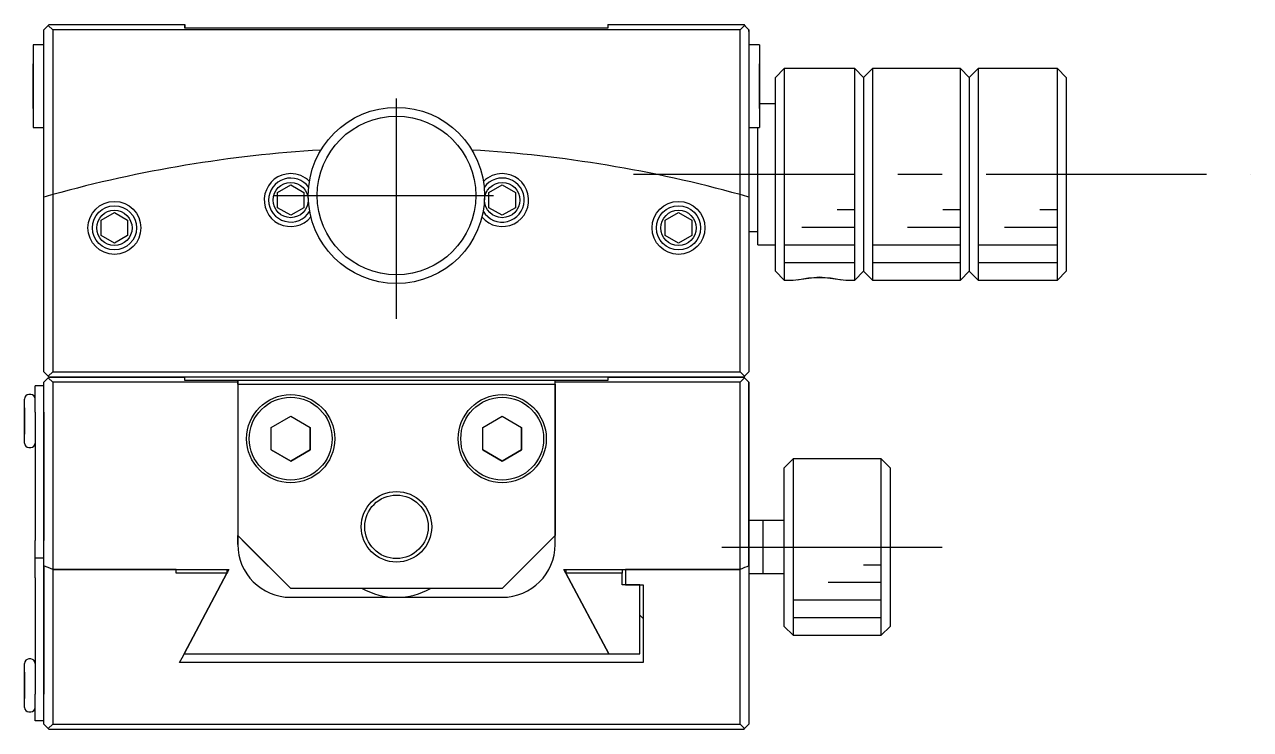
# Model space of a CAD drawing. Extents: x 129 to 393, y -5 to 213.
# Drawn here: x 192 to 261.5, y 173.5 to 213.5 of the extents above; entities that cross this region are included whole.
import ezdxf

# ---------------------------------------------------------------- set-up
doc = ezdxf.new("R2010")
doc.units = 0
doc.header["$LTSCALE"] = 10
doc.linetypes.add('CENTER', pattern=[2, 1.25, -0.25, 0.25, -0.25])
doc.layers.get('0').update_dxf_attribs({"linetype": 'CONTINUOUS'})
doc.layers.add('CENTER', color=1, linetype='CENTER')

msp = doc.modelspace()

# ---------------------------------------------------------------- linework, layer by layer
at = {"color": 7, "linetype": 'CONTINUOUS'}
for p, q in [((193.099727, 213.160222), (193.349727, 213.410222)), ((193.099727, 203.667059), (193.099727, 213.160222)), ((193.399727, 213.460222), (193.349727, 213.410222)), ((193.349727, 213.410222), (193.599727, 213.160222)), ((193.399727, 213.460222), (201.099727, 213.460222)), ((232.599727, 213.160222), (193.599727, 213.160222)), ((193.599727, 213.160222), (193.599727, 203.807574)), ((201.099727, 213.260222), (201.099727, 213.460222)), ((201.099727, 213.460222), (201.099727, 213.260222)), ((225.099727, 213.260222), (201.099727, 213.260222)), ((225.099727, 213.460222), (225.099727, 213.260222)), ((225.099727, 213.460222), (232.799727, 213.460222)), ((232.599727, 213.160222), (232.849727, 213.410222)), ((232.599727, 203.807574), (232.599727, 213.160222)), ((232.799727, 213.460222), (232.849727, 213.410222)), ((232.999727, 213.260222), (232.799727, 213.460222)), ((232.849727, 213.410222), (233.099727, 213.160222)), ((232.999727, 213.260222), (233.099727, 213.160222)), ((233.099727, 213.160222), (233.099727, 203.667059)), ((233.099727, 213.160222), (233.099727, 213.060222)), ((233.099727, 213.060222), (233.099727, 213.160222)), ((233.099727, 213.060222), (233.099727, 213.160222)), ((233.099727, 213.060222), (233.099727, 204.460222)), ((192.499727, 212.310222), (192.499727, 209.960222)), ((192.499727, 212.310222), (192.499727, 207.610222)), ((193.099727, 212.310222), (192.499727, 212.310222)), ((233.699727, 212.310222), (233.099727, 212.310222)), ((233.699727, 212.310222), (233.699727, 209.960222)), ((233.699727, 212.310222), (233.699727, 207.610222)), ((192.499727, 210.595307), (192.499727, 211.230392)), ((192.499727, 211.230392), (192.499727, 210.595307)), ((233.699727, 210.595307), (233.699727, 211.230392)), ((233.699727, 211.230392), (233.699727, 210.595307)), ((235.099727, 210.960222), (234.599727, 210.460222)), ((235.099727, 210.960222), (235.099727, 198.960222)), ((239.099727, 210.960222), (235.099727, 210.960222)), ((239.099727, 198.960222), (239.099727, 210.960222)), ((239.599727, 210.460222), (239.099727, 210.960222)), ((240.099727, 210.960222), (239.599727, 210.460222)), ((240.099727, 210.960222), (240.099727, 198.960222)), ((245.099727, 210.960222), (240.099727, 210.960222)), ((245.099727, 198.960222), (245.099727, 210.960222)), ((245.599727, 210.460222), (245.099727, 210.960222)), ((246.099727, 210.960222), (245.599727, 210.460222)), ((246.099727, 210.960222), (246.099727, 198.960222)), ((250.599727, 210.960222), (246.099727, 210.960222)), ((250.599727, 198.960222), (250.599727, 210.960222)), ((251.099727, 210.460222), (250.599727, 210.960222)), ((192.499727, 209.325136), (192.499727, 210.595307)), ((192.499727, 210.595307), (192.499727, 209.325136)), ((233.699727, 210.595307), (233.699727, 209.325136)), ((233.699727, 209.325136), (233.699727, 210.595307)), ((234.599727, 199.460222), (234.599727, 210.460222)), ((239.599727, 210.460222), (239.599727, 199.460222)), ((245.599727, 210.460222), (245.599727, 199.460222)), ((251.099727, 210.460222), (251.099727, 206.460217)), ((251.099727, 210.460222), (251.099727, 199.460222)), ((192.499727, 209.960222), (192.499727, 207.610222)), ((233.699727, 209.960222), (233.699727, 207.610222)), ((192.499727, 208.690051), (192.499727, 209.325136)), ((192.499727, 209.325136), (192.499727, 208.690051)), ((233.699727, 209.325136), (233.699727, 208.690051)), ((233.699727, 208.690051), (233.699727, 209.325136)), ((234.599727, 208.960222), (233.699727, 208.960222)), ((192.499727, 207.610222), (193.099727, 207.610222)), ((233.099727, 207.610222), (233.699727, 207.610222)), ((233.599727, 200.960222), (233.599727, 207.610222)), ((193.599727, 203.807574), (193.599727, 193.760222)), ((206.349727, 203.933234), (207.099727, 204.366247)), ((206.349727, 203.067209), (206.349727, 203.933234)), ((207.099727, 204.366247), (207.849727, 203.933234)), ((207.849727, 203.933234), (207.849727, 203.067209)), ((218.349727, 203.933234), (219.099727, 204.366247)), ((218.349727, 203.067209), (218.349727, 203.933234)), ((219.099727, 204.366247), (219.849727, 203.933234)), ((219.849727, 203.933234), (219.849727, 203.067209)), ((232.599727, 193.760222), (232.599727, 203.807574)), ((233.099727, 204.460222), (233.099727, 203.960222)), ((233.099727, 203.960222), (233.099727, 203.667059)), ((193.099727, 193.760222), (193.099727, 203.667059)), ((233.099727, 203.667059), (233.099727, 193.760222)), ((251.099727, 203.460227), (251.099727, 199.460222)), ((196.349727, 202.353234), (197.099727, 202.786247)), ((197.099727, 202.786247), (197.849727, 202.353234)), ((207.099727, 202.634196), (206.349727, 203.067209)), ((207.849727, 203.067209), (207.099727, 202.634196)), ((219.099727, 202.634196), (218.349727, 203.067209)), ((219.849727, 203.067209), (219.099727, 202.634196)), ((228.349727, 202.353234), (229.099727, 202.786247)), ((229.099727, 202.786247), (229.849727, 202.353234)), ((196.349727, 201.487209), (196.349727, 202.353234)), ((197.849727, 202.353234), (197.849727, 201.487209)), ((228.349727, 201.487209), (228.349727, 202.353234)), ((229.849727, 202.353234), (229.849727, 201.487209)), ((233.099727, 201.710222), (233.599727, 201.710222)), ((197.099727, 201.054196), (196.349727, 201.487209)), ((197.849727, 201.487209), (197.099727, 201.054196)), ((229.099727, 201.054196), (228.349727, 201.487209)), ((229.849727, 201.487209), (229.099727, 201.054196)), ((233.599727, 200.960222), (234.599727, 200.960222)), ((234.599727, 199.460222), (235.099727, 198.960222)), ((235.099727, 198.960222), (235.599732, 198.960222)), ((235.849727, 198.960222), (235.856165, 198.96156)), ((238.599722, 198.960222), (239.099727, 198.960222)), ((239.099727, 198.960222), (239.599727, 199.460222)), ((239.599727, 199.460222), (240.099727, 198.960222)), ((240.099727, 198.960222), (245.099727, 198.960222)), ((245.099727, 198.960222), (245.599727, 199.460222)), ((245.599727, 199.460222), (246.099727, 198.960222)), ((246.099727, 198.960222), (250.599727, 198.960222)), ((250.599727, 198.960222), (251.099727, 199.460222)), ((193.349727, 193.510222), (193.099727, 193.760222)), ((193.099727, 193.160222), (193.349727, 193.410222)), ((193.599727, 193.760222), (193.349727, 193.510222)), ((193.399727, 193.460222), (193.349727, 193.510222)), ((193.349727, 193.410222), (193.399727, 193.460222)), ((193.349727, 193.410222), (193.599727, 193.160222)), ((193.399727, 193.460222), (201.099727, 193.460222)), ((201.099727, 193.460222), (193.399727, 193.460222)), ((193.599727, 193.760222), (232.599727, 193.760222)), ((201.099727, 193.260222), (201.099727, 193.460222)), ((201.099727, 193.260222), (201.099727, 193.460222)), ((225.099727, 193.460222), (201.099727, 193.460222)), ((225.099727, 193.460222), (225.099727, 193.260222)), ((225.099727, 193.460222), (232.799727, 193.460222)), ((232.799727, 193.460222), (225.099727, 193.460222)), ((232.849727, 193.510222), (232.599727, 193.760222)), ((232.599727, 193.160222), (232.849727, 193.410222)), ((232.849727, 193.510222), (232.799727, 193.460222)), ((232.799727, 193.460222), (232.849727, 193.410222)), ((232.999727, 193.260222), (232.799727, 193.460222)), ((232.799727, 193.460222), (232.999727, 193.260222)), ((232.799727, 193.460222), (232.849727, 193.410222)), ((233.099727, 193.760222), (232.849727, 193.510222)), ((232.849727, 193.410222), (233.099727, 193.160222)), ((233.099727, 193.160222), (232.849727, 193.410222)), ((193.099727, 192.960222), (192.599727, 192.960222)), ((192.599727, 191.460222), (192.599727, 192.960222)), ((193.099727, 191.460222), (193.099727, 193.160222)), ((193.599727, 193.160222), (193.599727, 182.541786)), ((204.099727, 193.160222), (193.599727, 193.160222)), ((204.099727, 193.260222), (201.099727, 193.260222)), ((204.099727, 193.260222), (204.099727, 193.160222)), ((204.099727, 193.060222), (204.099727, 193.260222)), ((222.099727, 193.260222), (204.099727, 193.260222)), ((204.099727, 193.160222), (204.099727, 193.060222)), ((204.099727, 193.060222), (204.099727, 184.460222)), ((204.099727, 193.060222), (222.099727, 193.060222)), ((204.099727, 193.060222), (204.099727, 183.960222)), ((222.099727, 193.160222), (222.099727, 193.260222)), ((225.099727, 193.260222), (222.099727, 193.260222)), ((232.599727, 193.160222), (222.099727, 193.160222)), ((222.099727, 193.060222), (222.099727, 193.160222)), ((222.099727, 193.060222), (222.099727, 184.460222)), ((222.099727, 184.460222), (222.099727, 193.060222)), ((232.599727, 182.541786), (232.599727, 193.160222)), ((233.099727, 193.160222), (233.099727, 182.742571)), ((233.099727, 186.460222), (233.099727, 193.160222)), ((191.999727, 191.085222), (191.999727, 192.210222)), ((191.999727, 189.710222), (191.999727, 192.210222)), ((192.349727, 192.460222), (192.249727, 192.460222)), ((191.999727, 191.710222), (191.999727, 191.085222)), ((191.999727, 191.085222), (191.999727, 191.710222)), ((192.599727, 191.460222), (192.599727, 184.192361)), ((193.099727, 191.460222), (193.099727, 184.192361)), ((193.099727, 184.192361), (193.099727, 191.460222)), ((191.999727, 190.835222), (191.999727, 191.085222)), ((191.999727, 190.835222), (191.999727, 191.085222)), ((191.999727, 191.085222), (191.999727, 190.835222)), ((191.999727, 189.710222), (191.999727, 190.835222)), ((191.999727, 190.210222), (191.999727, 190.835222)), ((191.999727, 190.835222), (191.999727, 190.210222)), ((205.999727, 190.595307), (207.099727, 191.230392)), ((205.999727, 189.325136), (205.999727, 190.595307)), ((207.099727, 191.230392), (208.199727, 190.595307)), ((208.199727, 190.595307), (208.199727, 189.325136)), ((208.199727, 189.325136), (208.199727, 190.595307)), ((217.999727, 190.595307), (219.099727, 191.230392)), ((217.999727, 189.325136), (217.999727, 190.595307)), ((219.099727, 191.230392), (220.199727, 190.595307)), ((220.199727, 190.595307), (220.199727, 189.325136)), ((220.199727, 189.325136), (220.199727, 190.595307)), ((192.249727, 189.460222), (192.349727, 189.460222)), ((207.099727, 188.690051), (205.999727, 189.325136)), ((205.999727, 189.325136), (207.099727, 188.690051)), ((208.199727, 189.325136), (207.099727, 188.690051)), ((207.099727, 188.690051), (208.199727, 189.325136)), ((219.099727, 188.690051), (217.999727, 189.325136)), ((217.999727, 189.325136), (219.099727, 188.690051)), ((220.199727, 189.325136), (219.099727, 188.690051)), ((219.099727, 188.690051), (220.199727, 189.325136)), ((235.599727, 188.810222), (235.099727, 188.310222)), ((235.599727, 188.810222), (235.599727, 178.810222)), ((240.599727, 188.810222), (235.599727, 188.810222)), ((240.599727, 178.810222), (240.599727, 188.810222)), ((241.099727, 188.310222), (240.599727, 188.810222)), ((235.099727, 179.310222), (235.099727, 188.310222)), ((241.099727, 188.310222), (241.099727, 179.310222)), ((233.099727, 182.742571), (233.099727, 186.460222)), ((233.899727, 185.310222), (233.099747, 185.310222)), ((233.899727, 185.310222), (233.894727, 185.310222)), ((233.899727, 183.810222), (233.899727, 185.310227)), ((235.099727, 185.310222), (233.899727, 185.310222)), ((233.904727, 185.310222), (233.899727, 185.310222)), ((207.099727, 181.460222), (204.099727, 184.460222)), ((204.599727, 183.960222), (204.099727, 184.460222)), ((204.099727, 183.960222), (204.099727, 184.460222)), ((222.099727, 184.460222), (219.099727, 181.460222)), ((222.099727, 183.960222), (222.099727, 184.460222)), ((192.599727, 183.192361), (192.599727, 184.192361)), ((193.099727, 182.742571), (193.099727, 184.192361)), ((204.599727, 183.960222), (207.099727, 181.460222)), ((233.899727, 182.310217), (233.899727, 183.810222)), ((192.599727, 182.992635), (192.599727, 183.192361)), ((192.599727, 183.192361), (193.099727, 183.192361)), ((192.599727, 182.058061), (192.599727, 182.992635)), ((193.099727, 182.742571), (193.099727, 182.058061)), ((193.099727, 182.058061), (193.099727, 182.742571)), ((193.599727, 182.541786), (200.599727, 182.541786)), ((193.599727, 182.541786), (193.599727, 173.760222)), ((200.599727, 182.541786), (193.599727, 182.541786)), ((200.599727, 182.541786), (203.599727, 182.541786)), ((200.599727, 182.325751), (200.599727, 182.541786)), ((203.484257, 182.325751), (200.599727, 182.325751)), ((203.484258, 182.325752), (201.567668, 178.718447)), ((201.567668, 178.718447), (203.484257, 182.325751)), ((203.484257, 182.541786), (203.484257, 182.325751)), ((203.513576, 182.380617), (203.484258, 182.325752)), ((203.599727, 182.541786), (203.513576, 182.380617)), ((222.599727, 182.541786), (226.099727, 182.541786)), ((222.712508, 182.330785), (222.599727, 182.541786)), ((225.140068, 177.754239), (222.712508, 182.330785)), ((222.715197, 182.541786), (222.715197, 182.325751)), ((222.715197, 182.325751), (225.140068, 177.754239)), ((225.900068, 182.325751), (222.715197, 182.325751)), ((225.900068, 182.541786), (225.900068, 182.325751)), ((225.900068, 181.676816), (225.900068, 182.325751)), ((226.099727, 182.541786), (232.599727, 182.541786)), ((232.599727, 182.541786), (226.099727, 182.541786)), ((226.099727, 182.541786), (226.099727, 181.676816)), ((232.599727, 173.760222), (232.599727, 182.541786)), ((233.099727, 182.742571), (233.099727, 173.760222)), ((233.099747, 182.310222), (233.904727, 182.310222)), ((233.894727, 182.310222), (235.099727, 182.310222)), ((192.599727, 182.058061), (192.599727, 176.760222)), ((193.099727, 182.058061), (193.099727, 175.460222)), ((193.099727, 175.460222), (193.099727, 182.058061)), ((226.099727, 181.676816), (225.900068, 181.676816)), ((226.900068, 181.676816), (226.099727, 181.676816)), ((226.099727, 181.676816), (226.900068, 181.676816)), ((226.900068, 177.754239), (226.900068, 181.676816)), ((226.900068, 181.676816), (227.099727, 181.676816)), ((227.099727, 181.676816), (227.099727, 177.260022)), ((219.099727, 181.460222), (207.099727, 181.460222)), ((207.099727, 180.960222), (219.099727, 180.960222)), ((226.900068, 179.954081), (226.903927, 179.950222)), ((226.903927, 179.950222), (227.099727, 179.754422)), ((235.099727, 179.310222), (235.599727, 178.810222)), ((235.599727, 178.810222), (240.599727, 178.810222)), ((240.599727, 178.810222), (241.099727, 179.310222)), ((201.567668, 178.718447), (201.059386, 177.754239)), ((201.082406, 177.797984), (201.567668, 178.718447)), ((192.349727, 177.460222), (192.249727, 177.460222)), ((200.799578, 177.260022), (201.012824, 177.665736)), ((201.012824, 177.665736), (201.082406, 177.797984)), ((201.059386, 177.754239), (225.140068, 177.754239)), ((225.140068, 177.754239), (226.900068, 177.754239)), ((191.999727, 176.085222), (191.999727, 177.210222)), ((191.999727, 174.710222), (191.999727, 177.210222)), ((191.999727, 176.710222), (191.999727, 176.085222)), ((191.999727, 176.085222), (191.999727, 176.710222)), ((192.599727, 176.760222), (192.599727, 175.460222)), ((227.099727, 177.260022), (200.799578, 177.260022)), ((191.999727, 175.835222), (191.999727, 176.085222)), ((191.999727, 175.835222), (191.999727, 176.085222)), ((191.999727, 176.085222), (191.999727, 175.835222)), ((191.999727, 174.710222), (191.999727, 175.835222)), ((191.999727, 175.210222), (191.999727, 175.835222)), ((191.999727, 175.835222), (191.999727, 175.210222)), ((192.599727, 173.960222), (192.599727, 175.460222)), ((193.099727, 173.760222), (193.099727, 175.460222)), ((192.249727, 174.460222), (192.349727, 174.460222)), ((193.099727, 173.960222), (192.599727, 173.960222)), ((193.349727, 173.510222), (193.099727, 173.760222)), ((193.599727, 173.760222), (193.349727, 173.510222)), ((193.399727, 173.460222), (193.349727, 173.510222)), ((232.799727, 173.460222), (193.399727, 173.460222)), ((193.599727, 173.760222), (232.599727, 173.760222)), ((232.849727, 173.510222), (232.599727, 173.760222)), ((232.799727, 173.460222), (232.849727, 173.510222)), ((233.099727, 173.760222), (232.849727, 173.510222))]:
    msp.add_line(p, q, dxfattribs=at)
at = {"color": 3, "linetype": 'CONTINUOUS'}
for p, q in [((238.099727, 202.960222), (239.099727, 202.960222)), ((244.099727, 202.960222), (245.099727, 202.960222)), ((249.599727, 202.960222), (250.599727, 202.960222)), ((236.099727, 201.960222), (239.099727, 201.960222)), ((242.099727, 201.960222), (245.099727, 201.960222)), ((247.599727, 201.960222), (250.599727, 201.960222)), ((235.099727, 200.960222), (239.099727, 200.960222)), ((240.099727, 200.960222), (245.099727, 200.960222)), ((246.099727, 200.960222), (250.599727, 200.960222)), ((235.099727, 199.960222), (239.099727, 199.960222)), ((240.099727, 199.960222), (245.099727, 199.960222)), ((246.099727, 199.960222), (250.599727, 199.960222)), ((235.599732, 198.960222), (237.099727, 199.150745)), ((237.099727, 199.150745), (238.599722, 198.960222)), ((239.599727, 182.810222), (240.599727, 182.810222)), ((237.599727, 181.810222), (240.599727, 181.810222)), ((235.599727, 180.810222), (240.599727, 180.810222)), ((235.599727, 179.810222), (240.599727, 179.810222))]:
    msp.add_line(p, q, dxfattribs=at)
at = {"color": 7, "linetype": 'CONTINUOUS'}
for centre, radius in [((213.099727, 203.760222), 5), ((213.099727, 203.760222), 4.5), ((207.099727, 203.500222), 1), ((219.099727, 203.500222), 1), ((197.099727, 201.920222), 1.25), ((229.099727, 201.920222), 1.25), ((197.099727, 201.920222), 1), ((229.099727, 201.920222), 1), ((207.099727, 189.960222), 2.5), ((207.099727, 189.960222), 2.35), ((219.099727, 189.960222), 2.5), ((219.099727, 189.960222), 2.35), ((213.099727, 184.960222), 2), ((213.099727, 184.960222), 1.8)]:
    msp.add_circle(centre, radius, dxfattribs=at)
at = {"color": 3, "linetype": 'CONTINUOUS'}
for centre in [(197.099727, 201.920222), (229.099727, 201.920222)]:
    msp.add_circle(centre, 1.5, dxfattribs=at)
at = {"color": 7, "linetype": 'CONTINUOUS'}
for centre, radius, start, end in [((213.099727, 133.460222), 73, 93.366319, 105.493157), ((213.099727, 133.460222), 73, 93.366319, 105.493157), ((213.099727, 133.460222), 73, 74.506843, 86.633681), ((213.099727, 133.460222), 73, 74.506843, 86.633681), ((207.099727, 203.500222), 1.25, 35.212385, 180), ((219.099727, 203.500222), 1.25, 210.249855, 144.787615), ((213.099727, 133.460222), 73, 105.493157, 105.900797), ((213.099727, 133.460222), 73, 105.493157, 105.900797), ((213.099727, 133.460222), 73, 74.099203, 74.506843), ((213.099727, 133.460222), 73, 74.099203, 74.506843), ((207.099727, 203.500222), 1.25, 180, 329.750145), ((237.099727, 193.09178), 6.000092, 77.975488, 102.024512), ((192.249727, 192.210222), 0.25, 90, 180), ((192.349727, 192.210222), 0.25, 0, 90), ((192.249727, 189.710222), 0.25, 180, 270), ((192.349727, 189.710222), 0.25, 270, 0), ((207.099727, 183.960222), 3, 180, 270), ((219.099727, 183.960222), 3, 270, 0), ((173.599727, 133.460222), 53, 67.829843, 68.412326), ((173.599727, 133.460222), 53, 67.829843, 68.412326), ((252.599727, 133.460222), 53, 111.587674, 112.170157), ((252.599727, 133.460222), 53, 111.587674, 112.170157), ((213.099727, 184.960222), 4, 241.044976, 270), ((213.099727, 184.960222), 4, 270, 298.955024), ((192.249727, 177.210222), 0.25, 90, 180), ((192.349727, 177.210222), 0.25, 0, 90), ((192.249727, 174.710222), 0.25, 180, 270), ((192.349727, 174.710222), 0.25, 270, 0)]:
    msp.add_arc(centre, radius, start, end, dxfattribs=at)
at = {"color": 3, "linetype": 'CONTINUOUS'}
for centre, start, end in [((207.099727, 203.500222), 90, 320.142279), ((207.099727, 203.500222), 44.82025, 90), ((219.099727, 203.500222), 219.857721, 90), ((219.099727, 203.500222), 90, 135.17975)]:
    msp.add_arc(centre, 1.5, start, end, dxfattribs=at)
at = {"layer": 'CENTER', "color": 1, "linetype": 'CENTER'}
for p, q in [((213.099727, 196.760222), (213.099727, 210.760222)), ((226.549727, 204.960222), (261.549727, 204.960222)), ((206.099727, 203.760222), (220.099727, 203.760222)), ((231.549727, 183.810222), (246.549727, 183.810222))]:
    msp.add_line(p, q, dxfattribs=at)

doc.saveas('drawing.dxf')
